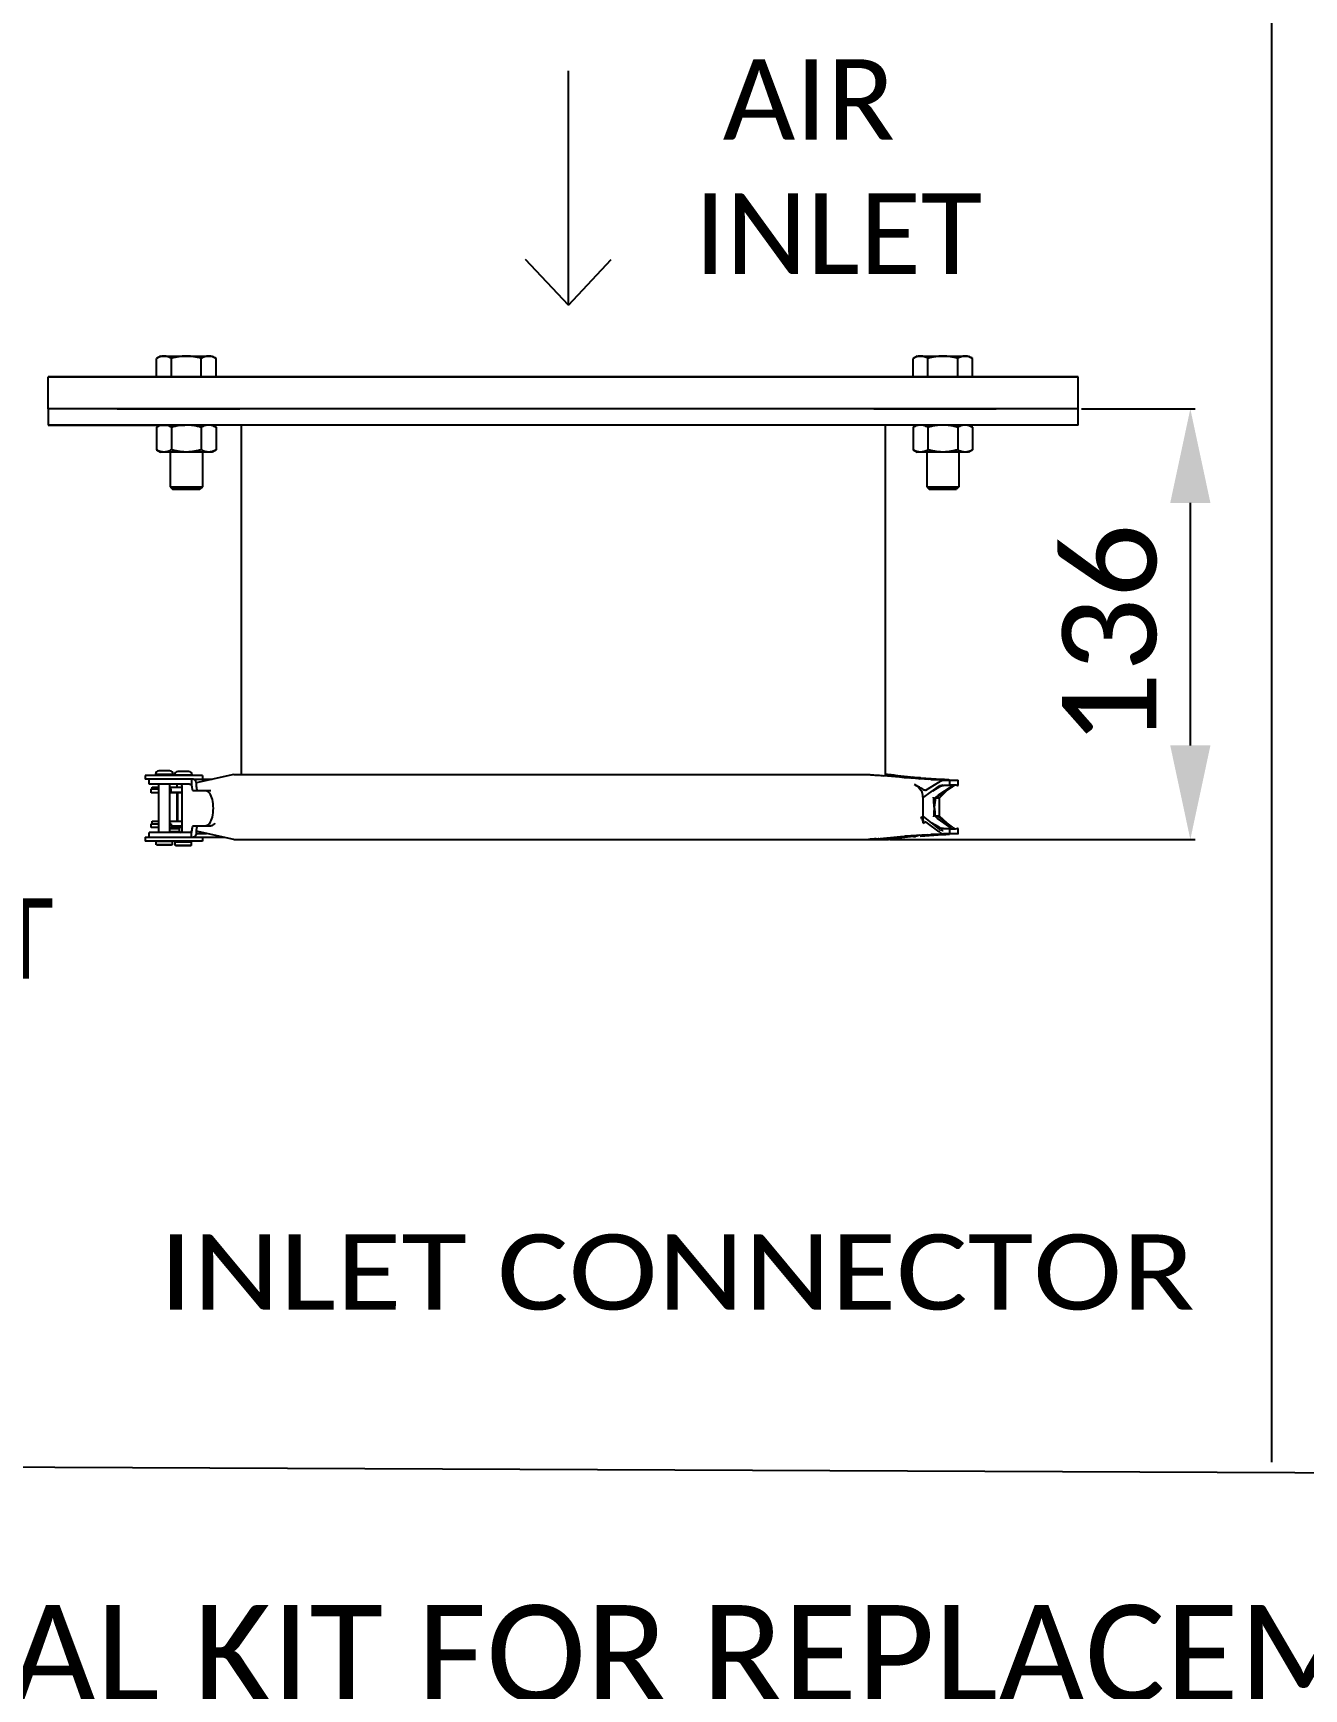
# Model space of a CAD drawing. Header units: millimetres. Extents: x 581 to 3895, y 0 to 3492.
# Drawn here: x 2627 to 3022, y 1899 to 2413 of the extents above; entities that cross this region are included whole.
import ezdxf
from ezdxf.enums import TextEntityAlignment as Align

# ---------------------------------------------------------------- set-up
doc = ezdxf.new("R2010")
doc.units = ezdxf.units.MM
doc.header["$LTSCALE"] = 272.25
doc.header["$PDMODE"] = 3
doc.header["$PDSIZE"] = 8
doc.layers.get('0').update_dxf_attribs({"linetype": 'CONTINUOUS'})
doc.layers.get('Defpoints').update_dxf_attribs({"linetype": 'CONTINUOUS'})
doc.layers.add('00_BUW_DATUM', color=7, linetype='CONTINUOUS')
doc.layers.add('02___PRT_ALL_AXES', color=7, linetype='CONTINUOUS')
doc.styles.get("Standard").update_dxf_attribs({"font": 'calibri.ttf'})
doc.dimstyles.new('DIMSTYLE_1', dxfattribs={"dimtxt": 29.166667, "dimasz": 29.166667, "dimexe": 1.5, "dimexo": 1, "dimgap": 0.875, "dimtad": 1, "dimdsep": 46, "dimtxsty": 'Standard', "dimblk": '_FILLED', "dimblk1": '_FILLED', "dimblk2": '_FILLED', "dimcen": 0.09, "dimazin": 2, "dimtp": 0.01, "dimtm": 0.01, "dimtfac": 1, "dimtofl": 0, "dimtmove": 0, "dimatfit": 3, "dimldrblk": '_FILLED', "dimfxl": 0, "dimtolj": 1, "dimarcsym": 0})

# ---------------------------------------------------------------- blocks, each defined once
blk = doc.blocks.new('_FILLED')
at = {"color": 0, "linetype": 'ByBlock'}
blk.add_solid([(0, 0), (-1, 0.214), (-1, -0.214)], dxfattribs=at)
blk = doc.blocks.new('*D117')
at = {"color": 0, "linetype": 'Continuous', "lineweight": -2}
for p, q in [((2953.11, 2296.16), (2988.42, 2296.16)), ((2986.92, 2266.99), (2986.92, 2191.67)), ((2893.59, 2162.5), (2988.42, 2162.5))]:
    blk.add_line(p, q, dxfattribs=at)
at = {"layer": 'Defpoints', "color": 0}
for p in [(2952.11, 2296.16), (2892.59, 2162.5), (2986.92, 2162.5)]:
    blk.add_point(p, dxfattribs=at)
at = {"color": 0, "linetype": 'ByBlock', "lineweight": -2, "xscale": 29.1666666667, "yscale": 29.1666666667, "zscale": 29.1666666667}
for p, rotation in [((2986.92, 2296.16), 90), ((2986.92, 2162.5), 270)]:
    blk.add_blockref('_FILLED', p, dxfattribs=dict(at, rotation=rotation))
at = {"color": 0, "insert": (2947.16, 2225.97), "char_height": 29.167, "attachment_point": 2, "rotation": 90, "line_spacing_factor": 0.9}
blk.add_mtext('\\A1;136', dxfattribs=at)

msp = doc.modelspace()

# ---------------------------------------------------------------- linework, layer by layer
for p, q in [((3012.17, 2522.764), (3012.17, 1969.187)), ((2793.743, 2328.325), (2793.743, 2401.112)), ((2793.743, 2328.325), (2780.461, 2342.538)), ((2793.743, 2328.325), (2807.025, 2342.538)), ((2793.743, 2328.325), (2793.743, 2342.062)), ((2632.113, 2296.159), (2632.113, 2306.159)), ((2952.113, 2306.159), (2632.113, 2306.159)), ((2632.113, 2296.159), (2632.113, 2306.159)), ((2632.113, 2306.159), (2952.113, 2306.159)), ((2952.113, 2296.159), (2952.113, 2306.159)), ((2632.113, 2291.159), (2674.613, 2291.159)), ((2952.113, 2291.159), (2909.613, 2291.159))]:
    msp.add_line(p, q)
at = {"linetype": 'Continuous'}
for p, q in [((2632.113, 2296.159), (2632.113, 2291.159)), ((2952.113, 2296.159), (2632.113, 2296.159)), ((2632.113, 2296.159), (2632.113, 2291.159)), ((2952.113, 2296.159), (2632.113, 2296.159)), ((2952.113, 2291.159), (2952.113, 2296.159)), ((2952.113, 2291.159), (2632.113, 2291.159)), ((2952.113, 2291.159), (2632.113, 2291.159)), ((2692.113, 2291.159), (2692.113, 2182.626)), ((2892.113, 2291.159), (2892.113, 2182.238)), ((2662.231, 2182.359), (2662.231, 2181.159)), ((2680.119, 2182.359), (2662.231, 2182.359)), ((2667.538, 2181.159), (2662.232, 2181.159)), ((2663.56, 2179.67), (2663.56, 2181.159)), ((2676.015, 2179.67), (2663.564, 2179.67)), ((2665.481, 2182.759), (2665.481, 2182.609)), ((2670.981, 2182.609), (2665.481, 2182.609)), ((2670.814, 2182.559), (2665.648, 2182.559)), ((2666.481, 2182.359), (2666.481, 2182.509)), ((2666.481, 2182.509), (2669.981, 2182.509)), ((2666.481, 2164.67), (2666.481, 2179.67)), ((2669.912, 2183.759), (2666.552, 2183.759)), ((2667.69, 2181.159), (2667.538, 2181.159)), ((2667.69, 2181.164), (2667.62, 2181.164)), ((2677.159, 2181.17), (2667.69, 2181.17)), ((2669.981, 2182.359), (2669.981, 2182.509)), ((2669.981, 2164.67), (2669.981, 2179.67)), ((2670.981, 2182.759), (2670.981, 2182.609)), ((2671.369, 2182.559), (2671.369, 2182.409)), ((2676.869, 2182.409), (2671.385, 2182.409)), ((2672.223, 2178.683), (2672.223, 2179.67)), ((2675.859, 2183.559), (2672.379, 2183.559)), ((2676.683, 2181.17), (2676.683, 2179.17)), ((2676.869, 2182.559), (2676.869, 2182.409)), ((2677.294, 2181.159), (2683.098, 2181.159)), ((2678.11, 2180.17), (2678.11, 2179.67)), ((2689.769, 2182.626), (2678.125, 2180.065)), ((2680.119, 2182.359), (2680.119, 2181.159)), ((2689.769, 2182.626), (2886.935, 2182.626)), ((2896.612, 2181.787), (2891.641, 2182.286)), ((2892.813, 2182.626), (2892.113, 2182.626)), ((2900.984, 2181.745), (2895.036, 2182.383)), ((2899.787, 2181.532), (2896.344, 2182.122)), ((2901.957, 2181.6), (2902.912, 2181.322)), ((2909.625, 2181.134), (2903.245, 2181.563)), ((2904.75, 2177.787), (2908.849, 2180.306)), ((2910.064, 2181.105), (2909.623, 2181.134)), ((2910.511, 2181.075), (2910.064, 2181.105)), ((2910.233, 2180.864), (2911.559, 2180.864)), ((2911.078, 2181.038), (2910.511, 2181.075)), ((2910.783, 2180.994), (2910.771, 2180.99)), ((2911.424, 2181.016), (2911.078, 2181.038)), ((2911.265, 2181.026), (2911.079, 2181.038)), ((2911.949, 2180.986), (2911.265, 2181.026)), ((2911.891, 2180.986), (2911.424, 2181.016)), ((2911.926, 2180.893), (2912.288, 2180.896)), ((2912.04, 2180.873), (2912.066, 2180.875)), ((2912.066, 2180.875), (2912.098, 2180.882)), ((2912.098, 2180.881), (2912.098, 2179.281)), ((2914.764, 2179.269), (2914.764, 2180.869)), ((2664.093, 2176.959), (2664.093, 2178.159)), ((2664.093, 2178.159), (2666.481, 2178.159)), ((2666.481, 2176.959), (2664.093, 2176.959)), ((2664.473, 2178.159), (2664.473, 2178.683)), ((2664.473, 2178.683), (2666.481, 2178.683)), ((2669.981, 2178.683), (2673.746, 2178.683)), ((2670.333, 2178.159), (2669.981, 2178.159)), ((2673.746, 2176.959), (2669.981, 2176.959)), ((2670.333, 2177.183), (2670.333, 2178.159)), ((2670.333, 2177.183), (2673.746, 2177.183)), ((2672.223, 2168.183), (2672.223, 2176.959)), ((2672.369, 2168.183), (2672.369, 2176.959)), ((2673.746, 2165.17), (2673.746, 2179.17)), ((2677.171, 2177.67), (2682.712, 2177.67)), ((2903.836, 2175.364), (2909.005, 2179.093)), ((2903.836, 2175.572), (2903.836, 2169.556)), ((2909.031, 2178.824), (2906.832, 2177.494)), ((2907.706, 2175.364), (2908.99, 2175.364)), ((2912.957, 2178.787), (2907.809, 2175.364)), ((2912.601, 2178.79), (2908.521, 2176.123)), ((2908.99, 2175.364), (2911.254, 2177.654)), ((2908.99, 2169.764), (2908.99, 2175.364)), ((2911.559, 2179.264), (2910.213, 2179.264)), ((2912.098, 2179.282), (2912.066, 2179.275)), ((2912.287, 2179.296), (2912.102, 2179.295)), ((2903.836, 2169.764), (2909.005, 2165.627)), ((2908.99, 2169.764), (2907.67, 2169.764)), ((2913.087, 2166.303), (2908.466, 2169.764)), ((2908.99, 2169.764), (2911.158, 2167.786)), ((2663.56, 2163.17), (2663.56, 2164.67)), ((2676.015, 2164.67), (2663.564, 2164.67)), ((2664.093, 2166.159), (2664.093, 2167.359)), ((2664.093, 2167.359), (2666.481, 2167.359)), ((2666.481, 2166.159), (2664.093, 2166.159)), ((2664.473, 2167.359), (2664.473, 2168.183)), ((2664.473, 2168.183), (2666.481, 2168.183)), ((2669.981, 2168.183), (2673.746, 2168.183)), ((2670.333, 2167.359), (2669.981, 2167.359)), ((2673.746, 2166.159), (2669.981, 2166.159)), ((2672.223, 2166.009), (2669.981, 2166.009)), ((2672.504, 2165.959), (2669.981, 2165.959)), ((2669.981, 2165.909), (2672.973, 2165.909)), ((2672.973, 2164.809), (2669.981, 2164.809)), ((2672.791, 2164.759), (2669.981, 2164.759)), ((2670.333, 2167.359), (2670.333, 2166.683)), ((2670.333, 2166.683), (2673.746, 2166.683)), ((2672.223, 2166.009), (2672.223, 2166.159)), ((2672.973, 2164.809), (2672.973, 2165.909)), ((2676.683, 2163.17), (2676.683, 2165.17)), ((2677.171, 2166.67), (2682.712, 2166.67)), ((2678.11, 2164.67), (2678.11, 2164.17)), ((2678.11, 2164.359), (2681.326, 2164.359)), ((2689.769, 2162.501), (2678.125, 2165.063)), ((2908.927, 2164.877), (2904.89, 2167.856)), ((2908.889, 2166.341), (2906.416, 2167.698)), ((2912.215, 2166.297), (2908.42, 2169.007)), ((2911.545, 2164.264), (2910.205, 2164.264)), ((2910.269, 2165.864), (2911.545, 2165.864)), ((2912.052, 2165.853), (2912.083, 2165.846)), ((2912.083, 2164.246), (2912.052, 2164.253)), ((2912.083, 2165.847), (2912.083, 2164.247)), ((2914.771, 2164.258), (2914.771, 2165.858)), ((2662.231, 2163.159), (2662.231, 2161.959)), ((2662.231, 2163.159), (2686.781, 2163.159)), ((2680.119, 2161.959), (2662.231, 2161.959)), ((2665.731, 2160.809), (2665.731, 2161.909)), ((2665.731, 2161.909), (2670.73, 2161.909)), ((2670.731, 2160.809), (2665.731, 2160.809)), ((2670.476, 2160.759), (2665.986, 2160.759)), ((2670.731, 2160.809), (2670.731, 2161.909)), ((2671.619, 2160.609), (2671.619, 2161.709)), ((2671.619, 2161.709), (2676.619, 2161.709)), ((2676.619, 2160.609), (2671.619, 2160.609)), ((2676.468, 2160.559), (2671.77, 2160.559)), ((2676.265, 2161.759), (2671.973, 2161.759)), ((2672.369, 2161.809), (2672.369, 2161.959)), ((2675.869, 2161.809), (2672.369, 2161.809)), ((2675.869, 2161.809), (2675.869, 2161.959)), ((2676.619, 2160.609), (2676.619, 2161.709)), ((2680.119, 2163.159), (2680.119, 2161.959)), ((2689.769, 2162.501), (2892.817, 2162.501)), ((2900.942, 2163.372), (2896.357, 2162.842)), ((2905.241, 2163.96), (2898.356, 2163.499)), ((2901.504, 2163.447), (2901.533, 2163.451)), ((2902.91, 2163.806), (2901.963, 2163.529)), ((2902.985, 2163.547), (2910.071, 2164.023)), ((2910.07, 2164.023), (2910.869, 2164.076)), ((2910.771, 2164.138), (2910.783, 2164.134)), ((2910.869, 2164.076), (2911.047, 2164.088)), ((2911.047, 2164.088), (2911.483, 2164.116)), ((2911.949, 2164.142), (2912.088, 2164.149))]:
    msp.add_line(p, q, dxfattribs=at)
at = {"color": 7, "linetype": 'Continuous'}
for p, q in [((2679.298, 2271.259), (2670.798, 2271.259)), ((2914.298, 2271.259), (2905.798, 2271.259))]:
    msp.add_line(p, q, dxfattribs=at)
msp.add_lwpolyline([(3693.089, 2522.764), (3693.275, 1962.912), (2249.033, 1969.187), (2249.033, 2522.764)])
at = {"linetype": 'Continuous'}
for points in [[(2667.571, 2181.159), (2667.57, 2181.16), (2667.576, 2181.16)], [(2667.6, 2181.159), (2667.579, 2181.159), (2667.571, 2181.159)], [(2667.62, 2181.164), (2667.638, 2181.162), (2667.647, 2181.16), (2667.645, 2181.159), (2667.634, 2181.159)], [(2905.727, 2181.135), (2898.733, 2181.605), (2898.045, 2181.659), (2897.337, 2181.719), (2896.612, 2181.787)], [(2903.14, 2181.57), (2902.519, 2181.615), (2901.879, 2181.668), (2901.219, 2181.727), (2900.54, 2181.793)], [(2907.788, 2181.03), (2906.491, 2181.095), (2905.194, 2181.171)], [(2911.682, 2180.899), (2910.383, 2180.932), (2909.085, 2180.976), (2907.788, 2181.03)], [(2889.518, 2162.697), (2896.858, 2163.375), (2897.451, 2163.426), (2898.03, 2163.473), (2898.596, 2163.515)], [(2889.872, 2162.727), (2890.015, 2162.742), (2890.178, 2162.758)], [(2905.194, 2163.957), (2906.491, 2164.033), (2907.788, 2164.098)], [(2907.788, 2164.098), (2909.085, 2164.152), (2910.383, 2164.196), (2911.682, 2164.229)], [(2911.047, 2164.088), (2911.265, 2164.102), (2911.949, 2164.142)]]:
    msp.add_lwpolyline(points, dxfattribs=at)
for centre, radius, start, end in [((2666.481, 2182.759), 1, 90, 180), ((2669.981, 2182.759), 1, 0, 90), ((2672.369, 2182.559), 1, 90, 180), ((2675.869, 2182.559), 1, 0, 90), ((2894.453, 2184.56), 2.12, 260.64925, 261.58607), ((2894.54, 2185.48), 3.044, 266.64087, 268.11463), ((2894.285, 2178.455), 3.987, 83.34166, 85.67381), ((2894.198, 2177.678), 4.769, 82.76198, 83.38758), ((2906.135, 2233.415), 52.222, 258.44699, 258.68525), ((2891.657, 2159.661), 22.03, 58.29005, 64.24053), ((2899.292, 2175.568), 4.544, 8.59459, 19.29061), ((2899.328, 2175.569), 4.508, 2.1911, 8.64773), ((2899.767, 2175.59), 4.069, 359.75355, 2.13692), ((2906.558, 2190.001), 11.138, 283.45084, 285.12071), ((2906.576, 2189.915), 11.051, 285.14804, 286.14507), ((2910.219, 2197.52), 18.256, 269.32629, 269.97937), ((2908.503, 2183.848), 4.684, 290.15961, 290.45332), ((2908.612, 2183.557), 4.373, 290.44997, 291.03812), ((2913.953, 2162.184), 17.111, 88.25056, 88.57524), ((2914.661, 2180.05), 0.787, 266.92165, 277.51706), ((2896.179, 2165.812), 7.962, 22.79226, 28.04619), ((2915.808, 2169.625), 11.972, 180.33015, 181.33284), ((2918.286, 2169.689), 14.451, 181.36089, 183.05452), ((2906.739, 2155.177), 10.638, 73.27633, 75.39381), ((2910.28, 2146.659), 19.205, 90.03292, 90.858), ((2911.546, 2143.837), 20.427, 89.7681, 90.00299), ((2914.668, 2165.073), 0.792, 82.52307, 93.06039), ((2889.398, 2158.675), 4.016, 94.42048, 97.06753), ((2889.454, 2157.944), 4.749, 91.44386, 94.40534), ((2889.279, 2167.153), 4.462, 270.71365, 271.74357), ((2888.992, 2176.453), 13.766, 271.7633, 272.19113), ((2889.154, 2168.77), 6.084, 273.43039, 275.3429), ((2889.029, 2170.129), 7.449, 275.32551, 276.49564)]:
    msp.add_arc(centre, radius, start, end, dxfattribs=at)
for points, knots in [([(2673.746, 2179.17), (2673.746, 2179.3), (2673.632, 2179.568), (2673.363, 2179.67), (2673.235, 2179.67)], [0, 0, 0, 0, 0.5028957, 1, 1, 1, 1]), ([(2676.015, 2179.67), (2676.153, 2179.67), (2676.455, 2179.614), (2676.683, 2179.33), (2676.683, 2179.17)], [0, 0, 0, 0, 0.4637934, 1, 1, 1, 1]), ([(2676.683, 2179.67), (2676.683, 2179.196), (2676.74, 2178.549), (2676.911, 2177.89), (2677.09, 2177.67), (2677.171, 2177.67)], [0, 0, 0, 0, 0.6687932, 0.8854299, 1, 1, 1, 1]), ([(2678.11, 2180.17), (2678.11, 2180.424), (2677.918, 2180.945), (2677.403, 2181.17), (2677.159, 2181.17)], [0, 0, 0, 0, 0.5094208, 1, 1, 1, 1]), ([(2678.11, 2179.67), (2678.11, 2179.196), (2678.167, 2178.549), (2678.337, 2177.891), (2678.515, 2177.67), (2678.596, 2177.67)], [0, 0, 0, 0, 0.6690351, 0.885645, 1, 1, 1, 1]), ([(2886.935, 2182.626), (2887.062, 2182.626), (2887.711, 2182.607), (2888.357, 2182.536), (2888.875, 2182.472)], [0, 0, 0, 0, 0.1960398, 1, 1, 1, 1]), ([(2889.343, 2182.441), (2889.52, 2182.439), (2890.288, 2182.413), (2891.053, 2182.345), (2891.641, 2182.286)], [0, 0, 0, 0, 0.2313056, 1, 1, 1, 1]), ([(2894.108, 2182.468), (2893.962, 2182.492), (2893.533, 2182.557), (2893.1, 2182.626), (2892.813, 2182.626)], [0, 0, 0, 0, 0.3400166, 1, 1, 1, 1]), ([(2900.984, 2181.745), (2901.035, 2181.739), (2901.219, 2181.719), (2901.403, 2181.698), (2901.535, 2181.678)], [0, 0, 0, 0, 0.2789244, 1, 1, 1, 1]), ([(2901.525, 2181.679), (2901.572, 2181.673), (2901.717, 2181.65), (2901.863, 2181.628), (2901.957, 2181.6)], [0, 0, 0, 0, 0.3271375, 1, 1, 1, 1]), ([(2901.961, 2181.488), (2901.94, 2181.48), (2901.821, 2181.445), (2901.697, 2181.425), (2901.596, 2181.41)], [0, 0, 0, 0, 0.1764858, 1, 1, 1, 1]), ([(2906.295, 2181.115), (2906.414, 2181.162), (2906.833, 2181.13), (2907.228, 2181.151), (2907.504, 2181.146)], [0, 0, 0, 0, 0.3153979, 1, 1, 1, 1]), ([(2907.504, 2181.146), (2907.875, 2181.139), (2908.435, 2181.121), (2909.167, 2181.089), (2909.683, 2181.068), (2910.11, 2181.038), (2910.472, 2181.04), (2910.631, 2180.987), (2910.782, 2181.019), (2910.783, 2180.994)], [0, 0, 0, 0, 0.3388384, 0.5113508, 0.6709203, 0.8072855, 0.9116888, 0.9773608, 1, 1, 1, 1]), ([(2909.065, 2180.447), (2909.152, 2180.509), (2909.457, 2180.702), (2909.81, 2180.867), (2910.067, 2180.865)], [0, 0, 0, 0, 0.2956297, 1, 1, 1, 1]), ([(2910.645, 2180.982), (2910.569, 2180.98), (2910.091, 2180.971), (2909.613, 2180.97), (2909.211, 2180.971)], [0, 0, 0, 0, 0.1605686, 1, 1, 1, 1]), ([(2910.771, 2180.99), (2910.756, 2180.988), (2910.714, 2180.985), (2910.672, 2180.983), (2910.645, 2180.982)], [0, 0, 0, 0, 0.3662687, 1, 1, 1, 1]), ([(2911.559, 2180.864), (2911.614, 2180.864), (2911.774, 2180.865), (2911.934, 2180.866), (2912.04, 2180.873)], [0, 0, 0, 0, 0.3419247, 1, 1, 1, 1]), ([(2912.098, 2180.881), (2912.097, 2180.903), (2911.957, 2180.868), (2911.9, 2180.894), (2911.834, 2180.896)], [0, 0, 0, 0, 0.2526378, 1, 1, 1, 1]), ([(2912.288, 2180.896), (2912.51, 2180.898), (2913.207, 2180.902), (2913.904, 2180.901), (2914.379, 2180.89)], [0, 0, 0, 0, 0.3193582, 1, 1, 1, 1]), ([(2914.379, 2180.89), (2914.42, 2180.889), (2914.538, 2180.885), (2914.656, 2180.882), (2914.732, 2180.875)], [0, 0, 0, 0, 0.3514274, 1, 1, 1, 1]), ([(2914.732, 2180.875), (2914.738, 2180.874), (2914.748, 2180.873), (2914.757, 2180.872), (2914.761, 2180.871)], [0, 0, 0, 0, 0.6330246, 1, 1, 1, 1]), ([(2681.129, 2177.67), (2681.224, 2177.67), (2681.687, 2177.579), (2682.024, 2177.194), (2682.229, 2176.89)], [0, 0, 0, 0, 0.2052564, 1, 1, 1, 1]), ([(2682.229, 2176.89), (2682.627, 2176.301), (2683.175, 2174.721), (2683.444, 2172.169), (2683.174, 2169.618), (2682.626, 2168.038), (2682.229, 2167.45)], [0, 0, 0, 0, 0.2176788, 0.5000432, 0.7823871, 1, 1, 1, 1]), ([(2901.231, 2179.501), (2901.481, 2179.381), (2902.472, 2178.821), (2903.296, 2177.884), (2903.581, 2177.069)], [0, 0, 0, 0, 0.2435003, 1, 1, 1, 1]), ([(2904.75, 2177.787), (2904.528, 2177.653), (2903.902, 2177.969), (2903.486, 2178.248), (2903.236, 2178.402)], [0, 0, 0, 0, 0.4695292, 1, 1, 1, 1]), ([(2907.341, 2172.503), (2907.334, 2172.78), (2907.3, 2173.805), (2907.241, 2174.829), (2907.157, 2175.572)], [0, 0, 0, 0, 0.2707229, 1, 1, 1, 1]), ([(2907.706, 2175.364), (2907.76, 2175.433), (2907.997, 2175.719), (2908.283, 2175.967), (2908.521, 2176.123)], [0, 0, 0, 0, 0.2349691, 1, 1, 1, 1]), ([(2909.497, 2179.112), (2909.542, 2179.136), (2909.701, 2179.213), (2909.878, 2179.266), (2910.005, 2179.265)], [0, 0, 0, 0, 0.2861816, 1, 1, 1, 1]), ([(2912.066, 2179.275), (2912.043, 2179.273), (2911.874, 2179.264), (2911.705, 2179.264), (2911.559, 2179.264)], [0, 0, 0, 0, 0.1374218, 1, 1, 1, 1]), ([(2914.379, 2179.29), (2914.256, 2179.293), (2913.559, 2179.304), (2912.862, 2179.3), (2912.287, 2179.296)], [0, 0, 0, 0, 0.1753517, 1, 1, 1, 1]), ([(2912.597, 2179.298), (2912.611, 2179.281), (2912.675, 2179.178), (2912.706, 2179.06), (2912.726, 2178.964)], [0, 0, 0, 0, 0.1824264, 1, 1, 1, 1]), ([(2912.726, 2178.964), (2912.729, 2178.95), (2912.73, 2178.92), (2912.718, 2178.893), (2912.71, 2178.88)], [0, 0, 0, 0, 0.4926956, 1, 1, 1, 1]), ([(2913.783, 2179.266), (2913.761, 2179.266), (2913.653, 2179.255), (2913.555, 2179.204), (2913.481, 2179.161)], [0, 0, 0, 0, 0.2042126, 1, 1, 1, 1]), ([(2914.732, 2179.275), (2914.718, 2179.276), (2914.633, 2179.282), (2914.547, 2179.285), (2914.475, 2179.287)], [0, 0, 0, 0, 0.1569176, 1, 1, 1, 1]), ([(2914.764, 2179.269), (2914.764, 2179.272), (2914.747, 2179.271), (2914.74, 2179.274), (2914.732, 2179.275)], [0, 0, 0, 0, 0.2582508, 1, 1, 1, 1]), ([(2907.341, 2172.503), (2907.335, 2172.238), (2907.302, 2171.254), (2907.246, 2170.27), (2907.168, 2169.556)], [0, 0, 0, 0, 0.2696163, 1, 1, 1, 1]), ([(2907.67, 2169.764), (2907.72, 2169.696), (2907.936, 2169.414), (2908.199, 2169.165), (2908.42, 2169.007)], [0, 0, 0, 0, 0.2362773, 1, 1, 1, 1]), ([(2673.235, 2164.67), (2673.363, 2164.67), (2673.632, 2164.773), (2673.746, 2165.041), (2673.746, 2165.17)], [0, 0, 0, 0, 0.497119, 1, 1, 1, 1]), ([(2676.683, 2165.17), (2676.683, 2165.01), (2676.455, 2164.726), (2676.153, 2164.67), (2676.015, 2164.67)], [0, 0, 0, 0, 0.5362063, 1, 1, 1, 1]), ([(2677.171, 2166.67), (2677.09, 2166.67), (2676.911, 2166.45), (2676.74, 2165.791), (2676.683, 2165.144), (2676.683, 2164.67)], [0, 0, 0, 0, 0.1145737, 0.331214, 1, 1, 1, 1]), ([(2678.596, 2166.67), (2678.515, 2166.67), (2678.337, 2166.45), (2678.167, 2165.791), (2678.11, 2165.144), (2678.11, 2164.67)], [0, 0, 0, 0, 0.114359, 0.3309729, 1, 1, 1, 1]), ([(2682.229, 2167.45), (2682.149, 2167.331), (2681.878, 2166.972), (2681.444, 2166.67), (2681.129, 2166.67)], [0, 0, 0, 0, 0.3123615, 1, 1, 1, 1]), ([(2683.897, 2167.557), (2683.812, 2167.423), (2683.527, 2167.021), (2683.056, 2166.67), (2682.712, 2166.67)], [0, 0, 0, 0, 0.3159176, 1, 1, 1, 1]), ([(2903.519, 2168.896), (2903.561, 2168.798), (2903.736, 2168.364), (2903.855, 2167.912), (2903.949, 2167.565)], [0, 0, 0, 0, 0.2298482, 1, 1, 1, 1]), ([(2903.949, 2167.565), (2904.061, 2167.646), (2904.274, 2167.8), (2904.603, 2167.974), (2904.824, 2167.905), (2904.89, 2167.856)], [0, 0, 0, 0, 0.3954722, 0.7654818, 1, 1, 1, 1]), ([(2909.072, 2164.765), (2909.162, 2164.691), (2909.472, 2164.468), (2909.839, 2164.262), (2910.109, 2164.264)], [0, 0, 0, 0, 0.3025598, 1, 1, 1, 1]), ([(2909.832, 2165.877), (2909.778, 2165.888), (2909.536, 2165.957), (2909.314, 2166.082), (2909.148, 2166.187)], [0, 0, 0, 0, 0.2168938, 1, 1, 1, 1]), ([(2910.109, 2164.264), (2910.126, 2164.264), (2910.157, 2164.264), (2910.188, 2164.264), (2910.203, 2164.264)], [0, 0, 0, 0, 0.5264814, 1, 1, 1, 1]), ([(2911.545, 2165.864), (2911.606, 2165.864), (2911.775, 2165.862), (2911.944, 2165.863), (2912.052, 2165.853)], [0, 0, 0, 0, 0.3610107, 1, 1, 1, 1]), ([(2912.052, 2164.253), (2912.032, 2164.255), (2911.891, 2164.262), (2911.749, 2164.263), (2911.628, 2164.264)], [0, 0, 0, 0, 0.1423648, 1, 1, 1, 1]), ([(2911.816, 2164.232), (2911.882, 2164.233), (2911.941, 2164.26), (2912.082, 2164.224), (2912.083, 2164.247)], [0, 0, 0, 0, 0.7472082, 1, 1, 1, 1]), ([(2914.39, 2164.238), (2914.257, 2164.235), (2913.488, 2164.223), (2912.72, 2164.228), (2912.084, 2164.234)], [0, 0, 0, 0, 0.1726083, 1, 1, 1, 1]), ([(2912.098, 2165.834), (2912.343, 2165.832), (2913.107, 2165.827), (2913.871, 2165.825), (2914.39, 2165.838)], [0, 0, 0, 0, 0.3210904, 1, 1, 1, 1]), ([(2912.318, 2166.138), (2912.31, 2166.106), (2912.285, 2166.001), (2912.25, 2165.896), (2912.209, 2165.832)], [0, 0, 0, 0, 0.3063266, 1, 1, 1, 1]), ([(2912.215, 2166.297), (2912.227, 2166.288), (2912.253, 2166.271), (2912.278, 2166.254), (2912.29, 2166.244)], [0, 0, 0, 0, 0.5021824, 1, 1, 1, 1]), ([(2912.29, 2166.244), (2912.301, 2166.233), (2912.327, 2166.199), (2912.296, 2166.165), (2912.28, 2166.153)], [0, 0, 0, 0, 0.4407217, 1, 1, 1, 1]), ([(2913.518, 2165.969), (2913.544, 2165.953), (2913.629, 2165.903), (2913.726, 2165.862), (2913.796, 2165.863)], [0, 0, 0, 0, 0.3055492, 1, 1, 1, 1]), ([(2914.39, 2165.838), (2914.416, 2165.839), (2914.503, 2165.841), (2914.591, 2165.844), (2914.652, 2165.847)], [0, 0, 0, 0, 0.301543, 1, 1, 1, 1]), ([(2914.739, 2164.253), (2914.722, 2164.251), (2914.606, 2164.244), (2914.489, 2164.241), (2914.39, 2164.238)], [0, 0, 0, 0, 0.1476929, 1, 1, 1, 1]), ([(2914.652, 2165.847), (2914.669, 2165.848), (2914.698, 2165.85), (2914.727, 2165.852), (2914.739, 2165.853)], [0, 0, 0, 0, 0.5792355, 1, 1, 1, 1]), ([(2914.739, 2165.853), (2914.745, 2165.853), (2914.755, 2165.855), (2914.765, 2165.856), (2914.768, 2165.857)], [0, 0, 0, 0, 0.6328743, 1, 1, 1, 1]), ([(2914.771, 2164.258), (2914.771, 2164.255), (2914.754, 2164.256), (2914.747, 2164.254), (2914.739, 2164.253)], [0, 0, 0, 0, 0.2581441, 1, 1, 1, 1]), ([(2678.11, 2164.17), (2678.11, 2163.917), (2677.918, 2163.395), (2677.403, 2163.17), (2677.159, 2163.17)], [0, 0, 0, 0, 0.5094217, 1, 1, 1, 1]), ([(2888.904, 2162.66), (2888.706, 2162.635), (2888.049, 2162.56), (2887.388, 2162.501), (2886.927, 2162.501)], [0, 0, 0, 0, 0.3026684, 1, 1, 1, 1]), ([(2892.817, 2162.501), (2892.884, 2162.501), (2893.31, 2162.529), (2893.73, 2162.597), (2894.084, 2162.655)], [0, 0, 0, 0, 0.1589443, 1, 1, 1, 1]), ([(2894.444, 2162.686), (2894.586, 2162.689), (2895.225, 2162.717), (2895.862, 2162.785), (2896.357, 2162.842)], [0, 0, 0, 0, 0.2217586, 1, 1, 1, 1]), ([(2900.942, 2163.372), (2900.994, 2163.378), (2901.182, 2163.4), (2901.369, 2163.424), (2901.504, 2163.447)], [0, 0, 0, 0, 0.2773418, 1, 1, 1, 1]), ([(2901.963, 2163.529), (2901.939, 2163.522), (2901.797, 2163.489), (2901.653, 2163.468), (2901.534, 2163.451)], [0, 0, 0, 0, 0.1703605, 1, 1, 1, 1]), ([(2907.502, 2163.982), (2907.227, 2163.976), (2906.832, 2163.997), (2906.413, 2163.966), (2906.295, 2164.013)], [0, 0, 0, 0, 0.6846138, 1, 1, 1, 1]), ([(2910.627, 2164.115), (2910.455, 2164.102), (2909.414, 2164.047), (2908.373, 2163.998), (2907.502, 2163.982)], [0, 0, 0, 0, 0.1648207, 1, 1, 1, 1]), ([(2909.211, 2164.156), (2909.566, 2164.157), (2910.085, 2164.14), (2910.608, 2164.163), (2910.771, 2164.138)], [0, 0, 0, 0, 0.6831116, 1, 1, 1, 1])]:
    msp.add_open_spline(points, degree=3, knots=knots, dxfattribs=at)
for points in [[(2888.875, 2182.472), (2889.03, 2182.453), (2889.186, 2182.444), (2889.343, 2182.441)], [(2894.362, 2182.44), (2894.288, 2182.445), (2894.215, 2182.452), (2894.143, 2182.463)], [(2894.585, 2182.431), (2894.537, 2182.433), (2894.489, 2182.436), (2894.441, 2182.436)], [(2895.279, 2182.33), (2895.119, 2182.361), (2894.959, 2182.389), (2894.799, 2182.409)], [(2895.676, 2182.251), (2895.544, 2182.278), (2895.411, 2182.305), (2895.279, 2182.33)], [(2896.344, 2182.122), (2896.192, 2182.148), (2896.04, 2182.177), (2895.889, 2182.208)], [(2908.849, 2180.306), (2908.922, 2180.35), (2908.995, 2180.395), (2909.061, 2180.449)], [(2910.067, 2180.865), (2910.12, 2180.864), (2910.173, 2180.863), (2910.227, 2180.864)], [(2907.504, 2172.47), (2907.642, 2173.427), (2907.783, 2174.4), (2907.706, 2175.364)], [(2909.149, 2179.168), (2909.096, 2179.156), (2909.044, 2179.127), (2909.009, 2179.085)], [(2909.031, 2178.824), (2909.092, 2178.861), (2909.154, 2178.898), (2909.211, 2178.943)], [(2909.214, 2178.941), (2909.305, 2179.003), (2909.4, 2179.061), (2909.497, 2179.112)], [(2909.649, 2179.3), (2909.806, 2179.346), (2909.963, 2179.395), (2910.117, 2179.451)], [(2912.71, 2178.88), (2912.684, 2178.842), (2912.633, 2178.82), (2912.586, 2178.815)], [(2912.957, 2178.787), (2913.029, 2178.835), (2913.102, 2178.882), (2913.162, 2178.943)], [(2913.481, 2179.161), (2913.371, 2179.097), (2913.268, 2179.02), (2913.168, 2178.94)], [(2907.504, 2172.47), (2907.451, 2172.484), (2907.397, 2172.496), (2907.343, 2172.499)], [(2907.67, 2169.764), (2907.743, 2170.665), (2907.626, 2171.574), (2907.504, 2172.47)], [(2903.855, 2168.919), (2903.879, 2168.467), (2903.918, 2168.016), (2903.949, 2167.565)], [(2908.889, 2166.341), (2908.976, 2166.293), (2909.064, 2166.245), (2909.143, 2166.185)], [(2909.072, 2164.765), (2909.024, 2164.803), (2908.977, 2164.842), (2908.926, 2164.875)], [(2909.005, 2165.627), (2909.049, 2165.592), (2909.107, 2165.538), (2909.159, 2165.559)], [(2909.165, 2165.536), (2909.249, 2165.516), (2909.333, 2165.497), (2909.416, 2165.472)], [(2909.8, 2165.366), (2909.928, 2165.327), (2910.056, 2165.285), (2910.182, 2165.238)], [(2909.993, 2165.862), (2909.939, 2165.861), (2909.885, 2165.867), (2909.832, 2165.877)], [(2913.087, 2166.303), (2913.137, 2166.266), (2913.187, 2166.229), (2913.23, 2166.185)], [(2913.233, 2166.186), (2913.324, 2166.109), (2913.418, 2166.033), (2913.518, 2165.969)], [(2894.084, 2162.655), (2894.203, 2162.675), (2894.324, 2162.684), (2894.444, 2162.686)]]:
    msp.add_open_spline(points, degree=3, dxfattribs=at)
at = {"layer": '00_BUW_DATUM', "color": 7, "linetype": 'Continuous'}
for p, q in [((2667.048, 2312.559), (2665.81, 2311.844)), ((2665.81, 2306.159), (2665.81, 2311.844)), ((2667.048, 2312.559), (2683.048, 2312.559)), ((2670.429, 2306.159), (2670.429, 2311.844)), ((2679.667, 2306.159), (2679.667, 2311.844)), ((2683.048, 2312.559), (2684.286, 2311.844)), ((2684.286, 2306.159), (2684.286, 2311.844)), ((2902.048, 2312.559), (2900.81, 2311.844)), ((2900.81, 2306.159), (2900.81, 2311.844)), ((2902.048, 2312.559), (2918.048, 2312.559)), ((2905.429, 2306.159), (2905.429, 2311.844)), ((2914.667, 2306.159), (2914.667, 2311.844)), ((2918.048, 2312.559), (2919.286, 2311.844)), ((2919.286, 2306.159), (2919.286, 2311.844)), ((2667.048, 2291.159), (2665.81, 2290.444)), ((2665.81, 2290.444), (2665.81, 2283.473)), ((2670.429, 2290.444), (2670.429, 2283.473)), ((2679.667, 2290.444), (2679.667, 2283.473)), ((2683.048, 2291.159), (2684.286, 2290.444)), ((2684.286, 2290.444), (2684.286, 2283.473)), ((2902.048, 2291.159), (2900.81, 2290.444)), ((2900.81, 2290.444), (2900.81, 2283.473)), ((2905.429, 2290.444), (2905.429, 2283.473)), ((2914.667, 2290.444), (2914.667, 2283.473)), ((2918.048, 2291.159), (2919.286, 2290.444)), ((2919.286, 2290.444), (2919.286, 2283.473)), ((2665.81, 2283.473), (2667.048, 2282.759)), ((2683.048, 2282.759), (2667.048, 2282.759)), ((2670.048, 2282.759), (2670.048, 2272.009)), ((2680.048, 2282.759), (2680.048, 2272.009)), ((2684.286, 2283.473), (2683.048, 2282.759)), ((2900.81, 2283.473), (2902.048, 2282.759)), ((2918.048, 2282.759), (2902.048, 2282.759)), ((2905.048, 2282.759), (2905.048, 2272.009)), ((2915.048, 2282.759), (2915.048, 2272.009)), ((2919.286, 2283.473), (2918.048, 2282.759)), ((2670.048, 2272.009), (2670.798, 2271.259)), ((2670.048, 2272.009), (2680.048, 2272.009)), ((2670.798, 2271.259), (2679.298, 2271.259)), ((2680.048, 2272.009), (2679.298, 2271.259)), ((2905.048, 2272.009), (2905.798, 2271.259)), ((2905.048, 2272.009), (2915.048, 2272.009)), ((2905.798, 2271.259), (2914.298, 2271.259)), ((2915.048, 2272.009), (2914.298, 2271.259))]:
    msp.add_line(p, q, dxfattribs=at)
for points, knots in [([(2668.12, 2312.559), (2667.924, 2312.559), (2667.528, 2312.525), (2666.942, 2312.377), (2666.366, 2312.147), (2665.995, 2311.951), (2665.81, 2311.844)], [0, 0, 0, 0, 0.2404053, 0.485503, 0.7383572, 1, 1, 1, 1]), ([(2670.429, 2311.844), (2670.244, 2311.951), (2669.873, 2312.147), (2669.297, 2312.377), (2668.712, 2312.525), (2668.316, 2312.559), (2668.12, 2312.559)], [0, 0, 0, 0, 0.2616352, 0.5144888, 0.7595898, 1, 1, 1, 1]), ([(2675.048, 2312.559), (2674.657, 2312.559), (2673.875, 2312.525), (2672.324, 2312.332), (2671.18, 2312.061), (2670.429, 2311.844)], [0, 0, 0, 0, 0.2500483, 0.5000988, 1, 1, 1, 1]), ([(2679.667, 2311.844), (2678.916, 2312.061), (2677.772, 2312.332), (2676.22, 2312.525), (2675.439, 2312.559), (2675.048, 2312.559)], [0, 0, 0, 0, 0.4998925, 0.7499465, 1, 1, 1, 1]), ([(2681.976, 2312.559), (2681.78, 2312.559), (2681.384, 2312.525), (2680.799, 2312.377), (2680.223, 2312.147), (2679.851, 2311.951), (2679.667, 2311.844)], [0, 0, 0, 0, 0.2404053, 0.485503, 0.7383572, 1, 1, 1, 1]), ([(2684.286, 2311.844), (2684.101, 2311.951), (2683.73, 2312.147), (2683.154, 2312.377), (2682.568, 2312.525), (2682.172, 2312.559), (2681.976, 2312.559)], [0, 0, 0, 0, 0.2616352, 0.5144888, 0.7595898, 1, 1, 1, 1]), ([(2903.12, 2312.559), (2902.924, 2312.559), (2902.528, 2312.525), (2901.942, 2312.377), (2901.366, 2312.147), (2900.995, 2311.951), (2900.81, 2311.844)], [0, 0, 0, 0, 0.2404053, 0.485503, 0.7383572, 1, 1, 1, 1]), ([(2905.429, 2311.844), (2905.244, 2311.951), (2904.873, 2312.147), (2904.297, 2312.377), (2903.712, 2312.525), (2903.316, 2312.559), (2903.12, 2312.559)], [0, 0, 0, 0, 0.2616352, 0.5144888, 0.7595898, 1, 1, 1, 1]), ([(2910.048, 2312.559), (2909.657, 2312.559), (2908.875, 2312.525), (2907.324, 2312.332), (2906.18, 2312.061), (2905.429, 2311.844)], [0, 0, 0, 0, 0.2500483, 0.5000988, 1, 1, 1, 1]), ([(2914.667, 2311.844), (2913.916, 2312.061), (2912.772, 2312.332), (2911.22, 2312.525), (2910.439, 2312.559), (2910.048, 2312.559)], [0, 0, 0, 0, 0.4998925, 0.7499465, 1, 1, 1, 1]), ([(2916.976, 2312.559), (2916.78, 2312.559), (2916.384, 2312.525), (2915.799, 2312.377), (2915.223, 2312.147), (2914.851, 2311.951), (2914.667, 2311.844)], [0, 0, 0, 0, 0.2404053, 0.485503, 0.7383572, 1, 1, 1, 1]), ([(2919.286, 2311.844), (2919.101, 2311.951), (2918.73, 2312.147), (2918.154, 2312.377), (2917.568, 2312.525), (2917.172, 2312.559), (2916.976, 2312.559)], [0, 0, 0, 0, 0.2616352, 0.5144888, 0.7595898, 1, 1, 1, 1]), ([(2668.12, 2291.159), (2667.924, 2291.159), (2667.528, 2291.125), (2666.942, 2290.977), (2666.366, 2290.747), (2665.995, 2290.551), (2665.81, 2290.444)], [0, 0, 0, 0, 0.2404053, 0.4855031, 0.7383573, 1, 1, 1, 1]), ([(2670.429, 2290.444), (2670.244, 2290.551), (2669.873, 2290.747), (2669.297, 2290.977), (2668.712, 2291.125), (2668.316, 2291.159), (2668.12, 2291.159)], [0, 0, 0, 0, 0.2616427, 0.5144969, 0.7595947, 1, 1, 1, 1]), ([(2675.048, 2291.159), (2674.657, 2291.159), (2673.875, 2291.125), (2672.711, 2290.98), (2671.561, 2290.751), (2670.805, 2290.553), (2670.429, 2290.444)], [0, 0, 0, 0, 0.2499914, 0.4999851, 0.7499884, 1, 1, 1, 1]), ([(2679.667, 2290.444), (2679.291, 2290.553), (2678.535, 2290.751), (2677.385, 2290.98), (2676.22, 2291.125), (2675.439, 2291.159), (2675.048, 2291.159)], [0, 0, 0, 0, 0.2500116, 0.5000149, 0.7500086, 1, 1, 1, 1]), ([(2681.976, 2291.159), (2681.78, 2291.159), (2681.384, 2291.125), (2680.799, 2290.977), (2680.223, 2290.747), (2679.851, 2290.551), (2679.667, 2290.444)], [0, 0, 0, 0, 0.2404053, 0.4855031, 0.7383573, 1, 1, 1, 1]), ([(2684.286, 2290.444), (2684.101, 2290.551), (2683.73, 2290.747), (2683.154, 2290.977), (2682.568, 2291.125), (2682.172, 2291.159), (2681.976, 2291.159)], [0, 0, 0, 0, 0.2616427, 0.5144969, 0.7595947, 1, 1, 1, 1]), ([(2903.12, 2291.159), (2902.924, 2291.159), (2902.528, 2291.125), (2901.942, 2290.977), (2901.366, 2290.747), (2900.995, 2290.551), (2900.81, 2290.444)], [0, 0, 0, 0, 0.2404053, 0.4855031, 0.7383573, 1, 1, 1, 1]), ([(2905.429, 2290.444), (2905.244, 2290.551), (2904.873, 2290.747), (2904.297, 2290.977), (2903.712, 2291.125), (2903.316, 2291.159), (2903.12, 2291.159)], [0, 0, 0, 0, 0.2616427, 0.5144969, 0.7595947, 1, 1, 1, 1]), ([(2910.048, 2291.159), (2909.657, 2291.159), (2908.875, 2291.125), (2907.711, 2290.98), (2906.561, 2290.751), (2905.805, 2290.553), (2905.429, 2290.444)], [0, 0, 0, 0, 0.2499914, 0.4999851, 0.7499884, 1, 1, 1, 1]), ([(2914.667, 2290.444), (2914.291, 2290.553), (2913.535, 2290.751), (2912.385, 2290.98), (2911.22, 2291.125), (2910.439, 2291.159), (2910.048, 2291.159)], [0, 0, 0, 0, 0.2500116, 0.5000149, 0.7500086, 1, 1, 1, 1]), ([(2916.976, 2291.159), (2916.78, 2291.159), (2916.384, 2291.125), (2915.799, 2290.977), (2915.223, 2290.747), (2914.851, 2290.551), (2914.667, 2290.444)], [0, 0, 0, 0, 0.2404053, 0.4855031, 0.7383573, 1, 1, 1, 1]), ([(2919.286, 2290.444), (2919.101, 2290.551), (2918.73, 2290.747), (2918.154, 2290.977), (2917.568, 2291.125), (2917.172, 2291.159), (2916.976, 2291.159)], [0, 0, 0, 0, 0.2616427, 0.5144969, 0.7595947, 1, 1, 1, 1]), ([(2668.12, 2282.759), (2667.924, 2282.759), (2667.528, 2282.793), (2666.942, 2282.94), (2666.366, 2283.171), (2665.995, 2283.367), (2665.81, 2283.473)], [0, 0, 0, 0, 0.2404053, 0.4855031, 0.7383573, 1, 1, 1, 1]), ([(2670.429, 2283.473), (2670.244, 2283.367), (2669.873, 2283.171), (2669.297, 2282.94), (2668.712, 2282.793), (2668.316, 2282.759), (2668.12, 2282.759)], [0, 0, 0, 0, 0.2616427, 0.5144969, 0.7595947, 1, 1, 1, 1]), ([(2675.048, 2282.759), (2674.657, 2282.759), (2673.875, 2282.792), (2672.711, 2282.937), (2671.561, 2283.166), (2670.805, 2283.365), (2670.429, 2283.473)], [0, 0, 0, 0, 0.2499914, 0.4999851, 0.7499884, 1, 1, 1, 1]), ([(2679.667, 2283.473), (2679.291, 2283.365), (2678.535, 2283.166), (2677.385, 2282.937), (2676.22, 2282.792), (2675.439, 2282.759), (2675.048, 2282.759)], [0, 0, 0, 0, 0.2500116, 0.5000149, 0.7500086, 1, 1, 1, 1]), ([(2681.976, 2282.759), (2681.78, 2282.759), (2681.384, 2282.793), (2680.799, 2282.94), (2680.223, 2283.171), (2679.851, 2283.367), (2679.667, 2283.473)], [0, 0, 0, 0, 0.2404053, 0.4855031, 0.7383573, 1, 1, 1, 1]), ([(2684.286, 2283.473), (2684.101, 2283.367), (2683.73, 2283.171), (2683.154, 2282.94), (2682.568, 2282.793), (2682.172, 2282.759), (2681.976, 2282.759)], [0, 0, 0, 0, 0.2616427, 0.5144969, 0.7595947, 1, 1, 1, 1]), ([(2903.12, 2282.759), (2902.924, 2282.759), (2902.528, 2282.793), (2901.942, 2282.94), (2901.366, 2283.171), (2900.995, 2283.367), (2900.81, 2283.473)], [0, 0, 0, 0, 0.2404053, 0.4855031, 0.7383573, 1, 1, 1, 1]), ([(2905.429, 2283.473), (2905.244, 2283.367), (2904.873, 2283.171), (2904.297, 2282.94), (2903.712, 2282.793), (2903.316, 2282.759), (2903.12, 2282.759)], [0, 0, 0, 0, 0.2616427, 0.5144969, 0.7595947, 1, 1, 1, 1]), ([(2910.048, 2282.759), (2909.657, 2282.759), (2908.875, 2282.792), (2907.711, 2282.937), (2906.561, 2283.166), (2905.805, 2283.365), (2905.429, 2283.473)], [0, 0, 0, 0, 0.2499914, 0.4999851, 0.7499884, 1, 1, 1, 1]), ([(2914.667, 2283.473), (2914.291, 2283.365), (2913.535, 2283.166), (2912.385, 2282.937), (2911.22, 2282.792), (2910.439, 2282.759), (2910.048, 2282.759)], [0, 0, 0, 0, 0.2500116, 0.5000149, 0.7500086, 1, 1, 1, 1]), ([(2916.976, 2282.759), (2916.78, 2282.759), (2916.384, 2282.793), (2915.799, 2282.94), (2915.223, 2283.171), (2914.851, 2283.367), (2914.667, 2283.473)], [0, 0, 0, 0, 0.2404053, 0.4855031, 0.7383573, 1, 1, 1, 1]), ([(2919.286, 2283.473), (2919.101, 2283.367), (2918.73, 2283.171), (2918.154, 2282.94), (2917.568, 2282.793), (2917.172, 2282.759), (2916.976, 2282.759)], [0, 0, 0, 0, 0.2616427, 0.5144969, 0.7595947, 1, 1, 1, 1])]:
    msp.add_open_spline(points, degree=3, knots=knots, dxfattribs=at)
at = {"layer": '02___PRT_ALL_AXES', "color": 7, "linetype": 'Continuous'}
for p, q in [((2653.613, 2306.159), (2691.646, 2306.159)), ((2888.613, 2306.159), (2926.646, 2306.159)), ((2653.613, 2296.159), (2691.646, 2296.159)), ((2888.613, 2296.159), (2926.646, 2296.159))]:
    msp.add_line(p, q, dxfattribs=at)

# ---------------------------------------------------------------- texts
at = {"linetype": 'Continuous', "width": 1.133573}
msp.add_text('INLET CONNECTOR', height=23.33333, dxfattribs=at).set_placement((2666.635, 2016.528), (2988.308, 2016.528), align=Align.FIT)
at = {"attachment_point": 1}
for s, insert, char_height, width in [(' AIR\\PINLET', (2832.868, 2404.738), 25, 259.88298), (' AIR\\POUTLET', (2509.728, 2185.906), 25, 259.88298), ('OPTIONAL KIT FOR REPLACEMENT OF QUICK\\PCONNECTION TO FLANGE', (2469.197, 1924.782), 30, 1478.20149)]:
    msp.add_mtext(s, dxfattribs=dict(at, insert=insert, char_height=char_height, width=width))

# ---------------------------------------------------------------- dimensions: what is measured, and where the dimension line sits
at = {"linetype": 'Continuous'}
dim = msp.add_linear_dim(base=(2986.922, 2162.501), p1=(2952.113, 2296.159), p2=(2892.594, 2162.501), angle=270, text='136', dimstyle='DIMSTYLE_1', dxfattribs=at)
dim.commit()
dim.dimension.update_dxf_attribs({"geometry": '*D117', "text_midpoint": (2986.922, 2225.967), "dimtype": 160})

doc.saveas('drawing.dxf')
